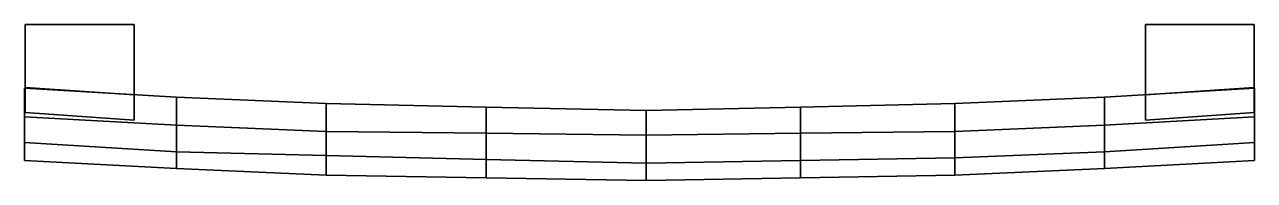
# Model space of a CAD drawing. Extents: x -123 to 122, y -31 to 0.
import ezdxf

# ---------------------------------------------------------------- set-up
doc = ezdxf.new("R2010")
doc.units = 0
doc.layers.add('METAL', color=46, linetype='CONTINUOUS')

msp = doc.modelspace()

# ---------------------------------------------------------------- meshes
at = {"layer": 'METAL'}
mesh = msp.add_polyface(dxfattribs=at)
corners = [(-122.86, -17.53, 0.87), (-122.86, -12.52, 7.79), (-122.86, 0, 7.79), (-122.86, 0, -6.23), (-101.16, -19.01, 0.87), (-101.16, 0, -6.23), (-101.16, 0, 7.79), (-101.16, -14.01, 7.79), (-122.86, -17.53, 0.87), (-122.86, 0, -6.23), (-101.16, 0, -6.23), (-101.16, -19.01, 0.87), (-122.86, 0, -6.23), (-122.86, 0, 7.79), (-101.16, 0, 7.79), (-101.16, 0, -6.23), (-122.86, 0, 7.79), (-122.86, -12.52, 7.79), (-101.16, -14.01, 7.79), (-101.16, 0, 7.79), (-122.86, -12.52, 7.79), (-122.86, -17.53, 0.87), (-101.16, -19.01, 0.87), (-101.16, -14.01, 7.79), (122.45, -17.53, 0.87), (122.45, 0, -6.23), (122.45, 0, 7.79), (122.45, -12.52, 7.79), (100.75, -19.01, 0.87), (100.75, -14.01, 7.79), (100.75, 0, 7.79), (100.75, 0, -6.23), (122.45, -17.53, 0.87), (100.75, -19.01, 0.87), (100.75, 0, -6.23), (122.45, 0, -6.23), (122.45, 0, -6.23), (100.75, 0, -6.23), (100.75, 0, 7.79), (122.45, 0, 7.79), (122.45, 0, 7.79), (100.75, 0, 7.79), (100.75, -14.01, 7.79), (122.45, -12.52, 7.79), (122.45, -12.52, 7.79), (100.75, -14.01, 7.79), (100.75, -19.01, 0.87), (122.45, -17.53, 0.87)]
mesh.append_faces([[corners[k] for k in face] for face in [(0, 1, 2, 3), (4, 5, 6, 7), (8, 9, 10, 11), (12, 13, 14, 15), (16, 17, 18, 19), (20, 21, 22, 23), (24, 25, 26, 27), (28, 29, 30, 31), (32, 33, 34, 35), (36, 37, 38, 39), (40, 41, 42, 43), (44, 45, 46, 47)]])
mesh = msp.add_polyface(dxfattribs=at)
corners = [(122.47, -12.63, 7.78), (122.47, -12.63, 7.78), (122.47, -12.63, 7.78), (122.47, -18.38, 7.78), (122.47, -18.38, 7.78), (122.47, -18.38, 7.78), (122.47, -23.5, -7.5), (122.47, -23.5, -7.5), (122.47, -23.5, -7.5), (122.47, -27.05, -5.11), (122.47, -27.05, -5.11), (122.47, -27.05, -5.11), (92.56, -14.48, 7.78), (92.56, -14.48, 7.78), (92.56, -20.06, 7.78), (92.56, -20.06, 7.78), (92.56, -25.35, -7.5), (92.56, -25.35, -7.5), (92.56, -28.68, -5.11), (92.56, -28.68, -5.11), (62.66, -15.73, 7.78), (62.66, -15.73, 7.78), (62.66, -30, -5.11), (62.66, -30, -5.11), (62.66, -21.28, 7.78), (62.66, -21.28, 7.78), (62.66, -26.54, -7.5), (62.66, -26.54, -7.5), (31.88, -16.42, 7.78), (31.88, -16.42, 7.78), (31.88, -30.52, -5.11), (31.88, -30.52, -5.11), (31.88, -21.65, 7.78), (31.88, -21.65, 7.78), (31.88, -27.07, -7.5), (31.88, -27.07, -7.5), (1.09, -17.11, 7.78), (1.09, -17.11, 7.78), (1.09, -22.03, 7.78), (1.09, -22.03, 7.78), (1.09, -27.61, -7.5), (1.09, -27.61, -7.5), (1.09, -31.03, -5.11), (1.09, -31.03, -5.11), (-30.85, -16.42, 7.78), (-30.85, -16.42, 7.78), (-30.85, -30.52, -5.11), (-30.85, -30.52, -5.11), (-30.85, -26.85, -7.5), (-30.85, -26.85, -7.5), (-30.85, -21.65, 7.78), (-30.85, -21.65, 7.78), (-62.8, -15.73, 7.78), (-62.8, -15.73, 7.78), (-62.8, -30, -5.11), (-62.8, -30, -5.11), (-62.8, -21.28, 7.78), (-62.8, -21.28, 7.78), (-62.8, -26.1, -7.5), (-62.8, -26.1, -7.5), (-92.7, -14.48, 7.78), (-92.7, -14.48, 7.78), (-92.7, -20.03, 7.78), (-92.7, -20.03, 7.78), (-92.7, -25.35, -7.5), (-92.7, -25.35, -7.5), (-92.7, -28.68, -5.11), (-92.7, -28.68, -5.11), (-123, -27.05, -5.11), (-123, -27.05, -5.11), (-123, -27.05, -5.11), (-123, -12.63, 7.78), (-123, -12.63, 7.78), (-123, -12.63, 7.78), (-123, -18.38, 7.78), (-123, -18.38, 7.78), (-123, -18.38, 7.78), (-123, -23.5, -7.5), (-123, -23.5, -7.5), (-123, -23.5, -7.5)]
mesh.append_faces([[corners[k] for k in face] for face in [(49, 46, 54, 59), (56, 50, 45, 53), (55, 47, 51, 57), (9, 6, 0, 3), (27, 35, 29, 21), (79, 70, 76, 73), (7, 11, 19, 16), (16, 19, 23, 26), (34, 31, 42, 41), (68, 78, 65, 66), (66, 65, 59, 54), (5, 1, 12, 15), (15, 12, 20, 25), (33, 28, 37, 39), (72, 74, 62, 61), (61, 62, 56, 53), (10, 4, 14, 18), (18, 14, 24, 22), (30, 32, 38, 43), (75, 69, 67, 63), (63, 67, 55, 57), (77, 71, 60, 64), (64, 60, 52, 58), (48, 44, 36, 40), (2, 8, 17, 13), (13, 17, 27, 21), (41, 42, 46, 49), (50, 39, 37, 45), (47, 43, 38, 51), (35, 40, 36, 29), (26, 23, 31, 34), (25, 20, 28, 33), (22, 24, 32, 30), (58, 52, 44, 48)]])

doc.saveas('drawing.dxf')
